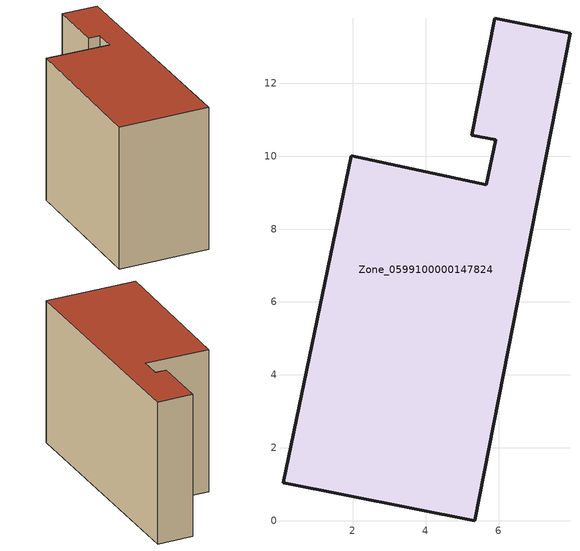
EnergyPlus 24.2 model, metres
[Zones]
Zone_0599100000147824
 floor ground (C_G): 5.35,0 0.09,1.04 1.96,10.01 5.67,9.22 5.92,10.45 5.26,10.58 5.9,13.78 7.96,13.37 z0
 wall outside (C_F): 7.96,13.37 5.9,13.78 5.26,10.58 5.92,10.45 5.67,9.22 1.96,10.01 0.09,1.04 5.35,0 7.96,13.37 z0:8.57
 roof outside (C_R): 1.96,10.01 0.09,1.04 5.35,0 7.96,13.37 5.9,13.78 5.26,10.58 5.92,10.45 5.67,9.22 z8.57
[BUILDING]
Pand.0599100000147824: North Axis=0; Terrain=City; Loads Convergence Tolerance Value=0.04; Temperature Convergence Tolerance Value=0.4; Solar Distribution=FullExterior; Maximum Number of Warmup Days=25; Minimum Number of Warmup Days=1
[Site:Location]
Rotterdam.The.Hague.AP_ZH_NLD Design_Conditions: Latitude=51.96; Longitude=4.45; Time Zone=1; Elevation=-4.5
[SITE:GROUNDTEMPERATURE:BUILDINGSURFACE]
18, 18, 18, 18, 18, 18, 18, 18, 18, 18, 18, 18
[MATERIAL] Thermal Absorptance=0.9; Solar Absorptance=0.7; Visible Absorptance=0.7
Name | Roughness | Thickness | Conductivity | Density | Specific Heat
G.TC.1975-1991 | MediumSmooth | 0.15 | 0.288461 | 540 | 1210
F.TC.1975-1991 | Rough | 0.3 | 0.230769 | 1920 | 840
R.TC.1975-1991 | MediumRough | 0.2 | 0.153846 | 1500 | 1000
[CONSTRUCTION]
C_G: G.TC.1975-1991
C_F: F.TC.1975-1991
C_R: R.TC.1975-1991
[ZONE]
Zone_0599100000147824: Type=1; Multiplier=1; Ceiling Height=Autocalculate; Volume=Autocalculate; Floor Area=autocalculate; Part of Total Floor Area=Yes
[ZONEINFILTRATION:DESIGNFLOWRATE]
Infil_Zone_0599100000147824: Zone or ZoneList or Space or SpaceList=Zone_0599100000147824; Schedule=AlwaysOn; Design Flow Rate Calculation Method=Flow/Area; Flow Rate per Floor Area=0.003; Constant Term Coefficient=1; Temperature Term Coefficient=0; Velocity Term Coefficient=0; Velocity Squared Term Coefficient=0
[HVACTEMPLATE:ZONE:IDEALLOADSAIRSYSTEM]
Zone_0599100000147824: Maximum Heating Supply Air Temperature=50; Minimum Cooling Supply Air Temperature=13; Maximum Heating Supply Air Humidity Ratio=0.0156; Minimum Cooling Supply Air Humidity Ratio=0.0077; Heating Limit=NoLimit; Cooling Limit=NoLimit; Dehumidification Control Type=ConstantSensibleHeatRatio; Cooling Sensible Heat Ratio=0.7; Dehumidification Setpoint=60; Humidification Control Type=None; Humidification Setpoint=30; Outdoor Air Method=None; Outdoor Air Flow Rate per Person=0.00944; Outdoor Air Flow Rate per Zone Floor Area=0; Outdoor Air Flow Rate per Zone=0; Demand Controlled Ventilation Type=None; Outdoor Air Economizer Type=NoEconomizer; Heat Recovery Type=None; Sensible Heat Recovery Effectiveness=0.7; Latent Heat Recovery Effectiveness=0.65
[ZONECONTROL:THERMOSTAT]
ThermostatControl_Zone_0599100000147824: Zone or ZoneList=Zone_0599100000147824; Control Type Schedule=DualSetpointControlType; Control 1=Thermostat_Zone_0599100000147824; Temperature Difference Between Cutout And Setpoint=0
[THERMOSTATSETPOINT:DUALSETPOINT]
Thermostat_Zone_0599100000147824: Heating Setpoint Temperature Schedule=HeatingSetpoint_Zone_0599100000147824; Cooling Setpoint Temperature Schedule=CoolingSetpoint_Zone_0599100000147824
[SCHEDULE:COMPACT]
HeatingSetpoint_Zone_0599100000147824: Through: 12/31, For: AllDays, Until: 24:00, 21
CoolingSetpoint_Zone_0599100000147824: Through: 12/31, For: AllDays, Until: 24:00, 24
DualSetpointControlType: Through: 12/31, For: AllDays, Until: 24:00, 4
AlwaysOn: Through: 12/31, For: AllDays, Until: 24:00, 1
